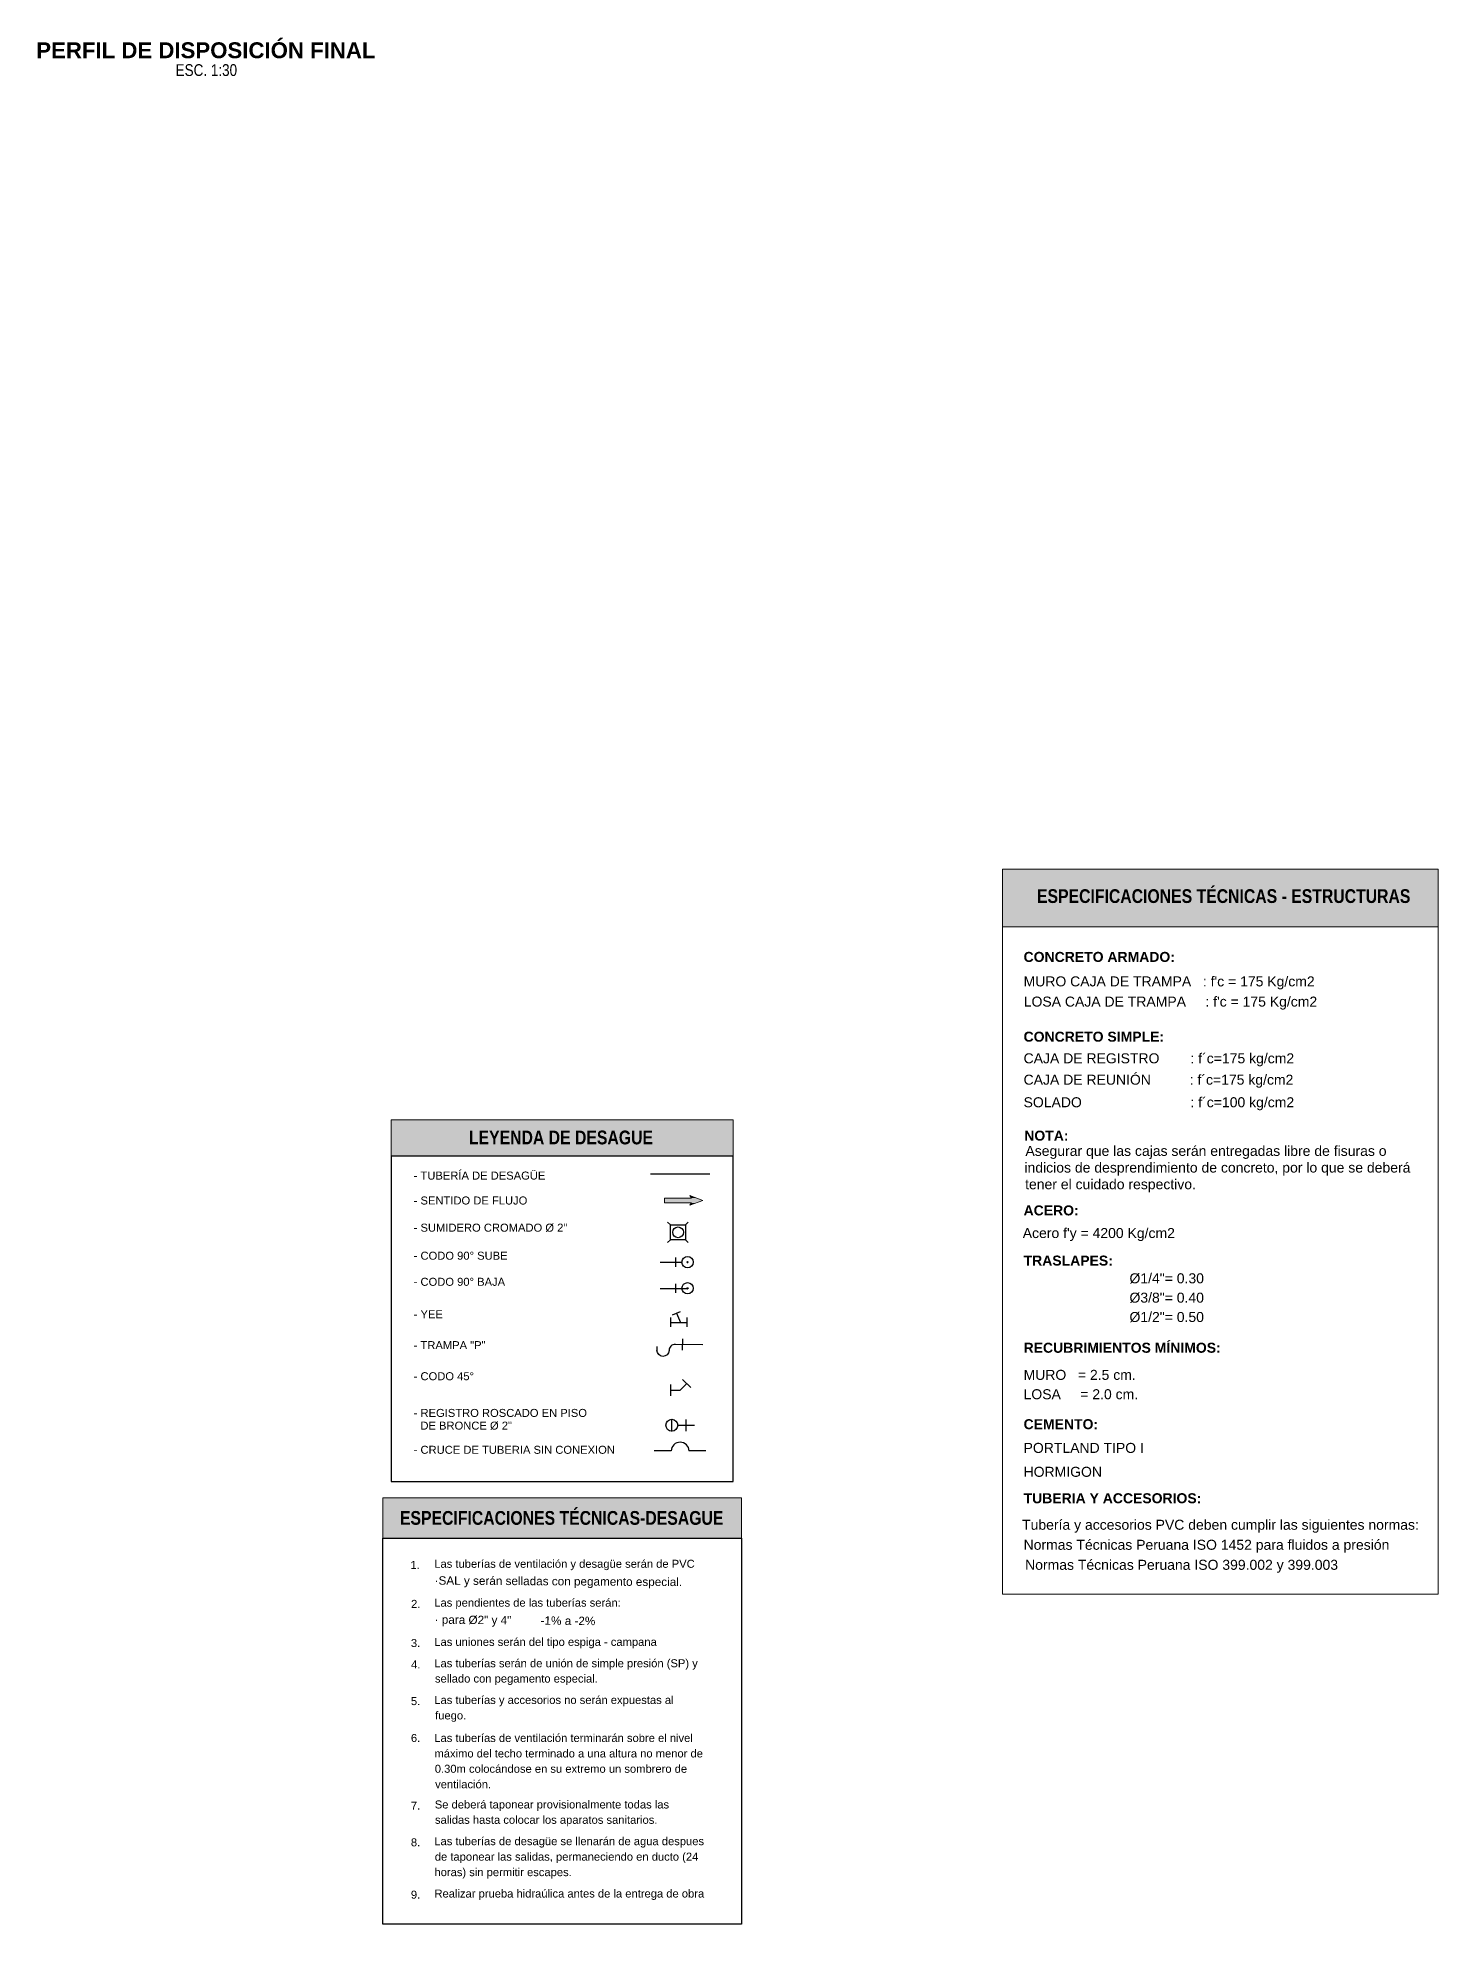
# Model space of a CAD drawing. Header units: metres. Extents: x 0 to 1843, y 1434 to 1492.
# Drawn here: x 1798.44 to 1807.25, y 1466.54 to 1478.41 of the extents above; entities that cross this region are included whole.
import ezdxf
from ezdxf.enums import TextEntityAlignment as Align

# ---------------------------------------------------------------- set-up
doc = ezdxf.new("R2010")
doc.units = ezdxf.units.M
doc.header["$LTSCALE"] = 0.005
doc.layers.add('-Textos', color=7, linetype='Continuous', lineweight=20)
for name, color, linetype in [('G-TEXTOS-TITULOS', 4, 'Continuous'), ('PDF_Solid Fills', 7, 'Continuous'), ('PDF_Text', 7, 'Continuous')]:
    doc.layers.add(name, color=color, linetype=linetype)
doc.layers.add('PDF_Geometry', color=9, linetype='Continuous', true_color=0x808080)
doc.styles.add('-Arial Narrow', font='ARIALN.TTF')
doc.styles.add('25-TITULO', font='arialbd.ttf', dxfattribs={"height": 0.1})
doc.styles.add('PDF Arial-BoldMT', font='arial.ttf')
doc.styles.add('PDF ArialMT', font='arial.ttf')
doc.styles.add('PDF SymbolMT', font='arial.ttf')

msp = doc.modelspace()

# ---------------------------------------------------------------- hatches: boundary and pattern name
at = {"layer": '-Textos'}
h = msp.add_hatch(color=144, dxfattribs=at)
h.dxf.hatch_style = 1
h.paths.add_polyline_path([(1807.25223, 1472.81607), (1807.25223, 1473.18039), (1804.5103, 1473.18039), (1804.5103, 1472.81607)])
h = msp.add_hatch(color=144, dxfattribs=at)
h.dxf.hatch_style = 1
h.paths.add_polyline_path([(1802.81578, 1471.37467), (1802.81578, 1471.60343), (1800.66481, 1471.60343), (1800.66481, 1471.37467)])
h = msp.add_hatch(color=144, dxfattribs=at)
h.dxf.hatch_style = 1
h.paths.add_polyline_path([(1802.8682, 1468.96952), (1802.8682, 1469.22369), (1800.61238, 1469.22369), (1800.61238, 1468.96952)])

# ---------------------------------------------------------------- linework, layer by layer
msp.add_lwpolyline([(1804.5103, 1473.18039), (1807.25223, 1473.18039), (1807.25223, 1468.61896), (1804.5103, 1468.61896)], close=True, dxfattribs=at)
msp.add_lwpolyline([(1807.25223, 1472.81607), (1804.5103, 1472.81607)], dxfattribs=at)
at = {"layer": 'PDF_Geometry', "color": 7, "lineweight": 9}
for p, q in [((1800.66481, 1471.60343), (1802.81578, 1471.60343)), ((1800.66481, 1471.37467), (1800.66481, 1471.60343)), ((1802.81578, 1471.60343), (1802.81578, 1471.37467)), ((1802.8682, 1469.22369), (1800.61238, 1469.22369)), ((1800.61238, 1469.22369), (1800.61238, 1468.96952)), ((1802.8682, 1468.96952), (1802.8682, 1469.22369))]:
    msp.add_line(p, q, dxfattribs=at)
at = {"layer": 'PDF_Geometry', "color": 7, "lineweight": 25}
for points in [[(1800.66481, 1471.37467), (1800.66481, 1469.32642), (1802.81578, 1469.32642), (1802.81578, 1471.37467)], [(1802.8682, 1466.54107), (1800.61238, 1466.54107), (1800.61238, 1468.96952), (1802.8682, 1468.96952)]]:
    msp.add_lwpolyline(points, close=True, dxfattribs=at)
at = {"layer": 'PDF_Geometry', "color": 202, "lineweight": 25, "true_color": 0xa500dd}
for points in [[(1802.66857, 1471.26135), (1802.29684, 1471.26135)], [(1802.42181, 1470.94151), (1802.40274, 1470.95845)], [(1802.53301, 1470.95845), (1802.51606, 1470.94151)], [(1802.42181, 1470.84725), (1802.40274, 1470.83031)], [(1802.53301, 1470.83031), (1802.51606, 1470.84725)], [(1802.45252, 1470.73605), (1802.45252, 1470.6778)], [(1802.35614, 1470.70639), (1802.49382, 1470.70639)], [(1802.35614, 1470.54118), (1802.52877, 1470.54224)], [(1802.45252, 1470.57083), (1802.45252, 1470.51364)], [(1802.42498, 1470.29971), (1802.42498, 1470.35796)], [(1802.43451, 1470.37491), (1802.48429, 1470.39715)], [(1802.45887, 1470.3855), (1802.48429, 1470.32831)], [(1802.52771, 1470.29971), (1802.52771, 1470.35796)], [(1802.42498, 1470.32831), (1802.52771, 1470.32831)], [(1802.33708, 1470.17686), (1802.33708, 1470.15144)], [(1802.49806, 1470.15356), (1802.50018, 1470.22452)], [(1802.42392, 1469.9015), (1802.48217, 1469.90256), (1802.52454, 1469.9428)], [(1802.42392, 1469.86655), (1802.42392, 1469.93645)], [(1802.49806, 1469.96928), (1802.54995, 1469.91845)], [(1802.42922, 1469.71828), (1802.42922, 1469.64203)], [(1802.57325, 1469.68015), (1802.46735, 1469.68015)], [(1802.5203, 1469.64415), (1802.5203, 1469.71616)], [(1802.64527, 1469.51918), (1802.5383, 1469.51918)]]:
    msp.add_lwpolyline(points, dxfattribs=at)
at = {"layer": 'PDF_Geometry', "color": 1, "lineweight": 5}
msp.add_lwpolyline([(1802.55313, 1471.08025), (1802.54466, 1471.06542), (1802.62621, 1471.09507), (1802.54466, 1471.12579), (1802.55313, 1471.1099), (1802.38474, 1471.1099), (1802.38474, 1471.08025)], close=True, dxfattribs=at)
at = {"layer": 'PDF_Geometry', "color": 202, "lineweight": 25, "true_color": 0xa500dd}
msp.add_lwpolyline([(1802.42181, 1470.84725), (1802.42181, 1470.94151), (1802.51606, 1470.94151), (1802.51606, 1470.84725)], close=True, dxfattribs=at)
at = {"layer": 'PDF_Geometry', "color": 202, "lineweight": 0, "true_color": 0xa500dd}
for points in [[(1802.52983, 1470.71063), (1802.52877, 1470.71063), (1802.52983, 1470.71063)], [(1802.53301, 1470.70639), (1802.5256, 1470.70639), (1802.53301, 1470.70639)], [(1802.52983, 1470.70322), (1802.52771, 1470.70322), (1802.52983, 1470.70322)], [(1802.53301, 1470.54224), (1802.5256, 1470.54224), (1802.53301, 1470.54224)], [(1802.53089, 1470.54542), (1802.52771, 1470.54542), (1802.53089, 1470.54542)], [(1802.52983, 1470.538), (1802.52771, 1470.538), (1802.52983, 1470.538)], [(1802.52983, 1470.54542), (1802.52877, 1470.54542), (1802.52983, 1470.54542)]]:
    msp.add_lwpolyline(points, dxfattribs=at)
at = {"layer": 'PDF_Geometry', "color": 202, "lineweight": 25, "true_color": 0xa500dd}
for points in [[(1802.62515, 1470.18639), (1802.45252, 1470.18957), (1802.44511, 1470.18957), (1802.43769, 1470.18745), (1802.43134, 1470.18427), (1802.42498, 1470.17898), (1802.42075, 1470.17262), (1802.41651, 1470.16627), (1802.41439, 1470.15885), (1802.41333, 1470.15144, -0.98640576), (1802.33708, 1470.1525)], [(1802.53935, 1469.51896, 0.97603834), (1802.42604, 1469.51918), (1802.31908, 1469.51918)]]:
    msp.add_lwpolyline(points, format="xyb", dxfattribs=at)
for centre, radius in [((1802.46954, 1470.89498), 0.03381), ((1802.5293, 1470.70692), 0.03548), ((1802.5293, 1470.70692), 0.00371), ((1802.5293, 1470.54277), 0.03548), ((1802.5293, 1470.54277), 0.00371), ((1802.43012, 1469.68106), 0.03722)]:
    msp.add_circle(centre, radius, dxfattribs=at)
at = {"layer": 'PDF_Solid Fills', "color": 1, "transparency": 33554559}
for points in [[(1802.58702, 1471.1099), (1802.38474, 1471.1099), (1802.62621, 1471.09507)], [(1802.38474, 1471.1099), (1802.62621, 1471.09507), (1802.38474, 1471.09507)], [(1802.62621, 1471.09507), (1802.38474, 1471.09507), (1802.58384, 1471.08025)], [(1802.38474, 1471.09507), (1802.58384, 1471.08025), (1802.38474, 1471.08025)], [(1802.54466, 1471.12579), (1802.58702, 1471.1099), (1802.55313, 1471.1099)], [(1802.55313, 1471.08025), (1802.58384, 1471.08025), (1802.54466, 1471.06542)]]:
    msp.add_solid(points, dxfattribs=at)
at = {"layer": 'PDF_Solid Fills', "color": 202, "true_color": 0xa500dd, "transparency": 33554559}
for points in [[(1802.52771, 1470.71063), (1802.53089, 1470.70957), (1802.52665, 1470.70957)], [(1802.52877, 1470.71063), (1802.52983, 1470.71063), (1802.52771, 1470.71063)], [(1802.53089, 1470.71063), (1802.53089, 1470.71063), (1802.52771, 1470.71063)], [(1802.53089, 1470.71063), (1802.52771, 1470.71063), (1802.52983, 1470.71063)], [(1802.53089, 1470.71063), (1802.52771, 1470.71063), (1802.53089, 1470.70957)], [(1802.52665, 1470.70957), (1802.53195, 1470.70851), (1802.5256, 1470.70851)], [(1802.53301, 1470.70851), (1802.53301, 1470.70851), (1802.5256, 1470.70851)], [(1802.53301, 1470.70851), (1802.5256, 1470.70851), (1802.53195, 1470.70851)], [(1802.53301, 1470.70851), (1802.5256, 1470.70851), (1802.53301, 1470.70745)], [(1802.5256, 1470.70851), (1802.53301, 1470.70745), (1802.5256, 1470.70745)], [(1802.53301, 1470.70745), (1802.5256, 1470.70745), (1802.53301, 1470.70639)], [(1802.5256, 1470.70745), (1802.53301, 1470.70639), (1802.5256, 1470.70639)], [(1802.5256, 1470.70639), (1802.53301, 1470.70639), (1802.53301, 1470.70639)], [(1802.53301, 1470.70639), (1802.5256, 1470.70639), (1802.53301, 1470.70534)], [(1802.5256, 1470.70639), (1802.53301, 1470.70534), (1802.5256, 1470.70534)], [(1802.53301, 1470.70534), (1802.5256, 1470.70534), (1802.53195, 1470.70428)], [(1802.5256, 1470.70534), (1802.53195, 1470.70428), (1802.5256, 1470.70428)], [(1802.53195, 1470.70428), (1802.5256, 1470.70428), (1802.52665, 1470.70428)], [(1802.5256, 1470.70428), (1802.53195, 1470.70428), (1802.53195, 1470.70428)], [(1802.53195, 1470.70957), (1802.53195, 1470.70957), (1802.52665, 1470.70957)], [(1802.53195, 1470.70957), (1802.52665, 1470.70957), (1802.53089, 1470.70957)], [(1802.53195, 1470.70957), (1802.52665, 1470.70957), (1802.53195, 1470.70851)], [(1802.53195, 1470.70428), (1802.52665, 1470.70428), (1802.53089, 1470.70322)], [(1802.52665, 1470.70428), (1802.53089, 1470.70322), (1802.52665, 1470.70322)], [(1802.53089, 1470.70322), (1802.52665, 1470.70322), (1802.52771, 1470.70322)], [(1802.52665, 1470.70322), (1802.53089, 1470.70322), (1802.53089, 1470.70322)], [(1802.52983, 1470.70322), (1802.52983, 1470.70322), (1802.52771, 1470.70322)], [(1802.52983, 1470.70322), (1802.52771, 1470.70322), (1802.53089, 1470.70322)], [(1802.52771, 1470.70322), (1802.52983, 1470.70322), (1802.52877, 1470.70322)], [(1802.53195, 1470.54436), (1802.52665, 1470.54436), (1802.5256, 1470.54436)], [(1802.53195, 1470.54436), (1802.5256, 1470.54436), (1802.53301, 1470.5433)], [(1802.5256, 1470.54436), (1802.53301, 1470.5433), (1802.5256, 1470.5433)], [(1802.53301, 1470.5433), (1802.5256, 1470.5433), (1802.53301, 1470.54224)], [(1802.5256, 1470.5433), (1802.53301, 1470.54224), (1802.5256, 1470.54224)], [(1802.5256, 1470.54224), (1802.53301, 1470.54224), (1802.53301, 1470.54224)], [(1802.53301, 1470.54224), (1802.5256, 1470.54224), (1802.53301, 1470.54118)], [(1802.5256, 1470.54224), (1802.53301, 1470.54118), (1802.5256, 1470.54118)], [(1802.53301, 1470.54118), (1802.5256, 1470.54118), (1802.53301, 1470.54012)], [(1802.5256, 1470.54118), (1802.53301, 1470.54012), (1802.5256, 1470.54012)], [(1802.53195, 1470.54012), (1802.53195, 1470.54012), (1802.5256, 1470.54012)], [(1802.53195, 1470.54012), (1802.5256, 1470.54012), (1802.53301, 1470.54012)], [(1802.53195, 1470.54012), (1802.5256, 1470.54012), (1802.53195, 1470.53906)], [(1802.5256, 1470.54012), (1802.53195, 1470.53906), (1802.52665, 1470.53906)], [(1802.52771, 1470.54542), (1802.53089, 1470.54542), (1802.52665, 1470.54542)], [(1802.53089, 1470.54542), (1802.52665, 1470.54542), (1802.53195, 1470.54436)], [(1802.52665, 1470.54542), (1802.53195, 1470.54436), (1802.52665, 1470.54436)], [(1802.52665, 1470.54436), (1802.53195, 1470.54436), (1802.53195, 1470.54436)], [(1802.53089, 1470.53906), (1802.53089, 1470.53906), (1802.52665, 1470.53906)], [(1802.53089, 1470.53906), (1802.52665, 1470.53906), (1802.53195, 1470.53906)], [(1802.53089, 1470.53906), (1802.52665, 1470.53906), (1802.53089, 1470.538)], [(1802.52665, 1470.53906), (1802.53089, 1470.538), (1802.52771, 1470.538)], [(1802.52877, 1470.54542), (1802.52983, 1470.54542), (1802.52771, 1470.54542)], [(1802.53089, 1470.54542), (1802.53089, 1470.54542), (1802.52771, 1470.54542)], [(1802.53089, 1470.54542), (1802.52771, 1470.54542), (1802.52983, 1470.54542)], [(1802.52983, 1470.538), (1802.52983, 1470.538), (1802.52771, 1470.538)], [(1802.52983, 1470.538), (1802.52771, 1470.538), (1802.53089, 1470.538)], [(1802.52771, 1470.538), (1802.52983, 1470.538), (1802.52877, 1470.538)]]:
    msp.add_solid(points, dxfattribs=at)

# ---------------------------------------------------------------- texts
at = {"layer": '-Textos', "style": '-Arial Narrow'}
msp.add_text('ESC. 1:30', height=0.074078, dxfattribs=at).set_placement((1799.502, 1478.20769), align=Align.MIDDLE_CENTER)
at = {"layer": '-Textos', "char_height": 0.086672, "width": 2.8674697, "attachment_point": 5, "style": '-Arial Narrow'}
for s, insert in [('\\pxqc;{\\fArial Narrow|b1|i0|c0|p34;ESPECIFICACIONES TÉCNICAS - ESTRUCTURAS}', (1805.90228, 1473.00974)), ('\\pxqc;{\\fArial Narrow|b1|i0|c0|p34;LEYENDA DE DESAGUE}', (1801.73293, 1471.49102)), ('\\pxqc;{\\fArial Narrow|b1|i0|c0|p34;ESPECIFICACIONES TÉCNICAS-DESAGUE}', (1801.73733, 1469.09723))]:
    msp.add_mtext(s, dxfattribs=dict(at, insert=insert))
at = {"layer": 'G-TEXTOS-TITULOS', "color": 219, "true_color": 0x642165, "style": '25-TITULO'}
msp.add_text('PERFIL DE DISPOSICIÓN FINAL', height=0.1, dxfattribs=at).set_placement((1799.4989, 1478.33239), align=Align.MIDDLE_CENTER)
at = {"layer": 'PDF_Text', "color": 18, "true_color": 0x000000, "attachment_point": 4, "style": 'PDF ArialMT'}
for s, insert, char_height in [('{\\fArial|b1|i0|c0|p34;CONCRETO ARMADO:}', (1804.64341, 1472.62729), 0.0629221), ("MURO CAJA DE TRAMPA   : f'c = 175 Kg/cm2", (1804.64341, 1472.46419), 0.0629221), ("LOSA CAJA DE TRAMPA     : f'c = 175 Kg/cm2", (1804.64446, 1472.33709), 0.0629221), ('{\\fArial|b1|i0|c0|p34;CONCRETO SIMPLE:}', (1804.64341, 1472.12527), 0.0629221), ('CAJA DE REGISTRO        : f´c=175 kg/cm2', (1804.64341, 1471.98017), 0.0629221), ('CAJA DE REUNIÓN          : f´c=175 kg/cm2', (1804.64341, 1471.84566), 0.0629221), ('SOLADO                            : f´c=100 kg/cm2', (1804.64341, 1471.70374), 0.0629236), ('{\\fArial|b1|i0|c0|p34;NOTA:}', (1804.64764, 1471.50251), 0.0629221), ('Asegurar que las cajas serán entregadas libre de fisuras o', (1804.65506, 1471.39766), 0.0629221), ('indicios de desprendimiento de concreto, por lo que se deberá', (1804.6487, 1471.29281), 0.0629221), ('tener el cuidado respectivo.', (1804.65294, 1471.18795), 0.0629221), ('{\\fArial|b1|i0|c0|p34;ACERO:}', (1804.64341, 1471.03226), 0.0629221), ("Acero f'y = 4200 Kg/cm2", (1804.63811, 1470.88081), 0.0629221), ('{\\fArial|b1|i0|c0|p34;TRASLAPES:}', (1804.64341, 1470.71665), 0.0629221), ('Ø1/4"= 0.30', (1805.30959, 1470.60438), 0.0629221), ('Ø3/8"= 0.40', (1805.30959, 1470.48258), 0.0629221), ('Ø1/2"= 0.50', (1805.30959, 1470.36078), 0.0629221), ('{\\fArial|b1|i0|c0|p34;RECUBRIMIENTOS MÍNIMOS:}', (1804.64341, 1470.16803), 0.0629221), ('MURO   = 2.5 cm.', (1804.64341, 1469.99751), 0.0629221), ('LOSA     = 2.0 cm.', (1804.64341, 1469.87571), 0.0629221), ('{\\fArial|b1|i0|c0|p34;CEMENTO:}', (1804.64341, 1469.68719), 0.0629221), ('PORTLAND TIPO I', (1804.64341, 1469.53785), 0.0629221), ('HORMIGON', (1804.64341, 1469.38746), 0.062922), ('{\\fArial|b1|i0|c0|p34;TUBERIA Y ACCESORIOS:}', (1804.64341, 1469.22118), 0.0629221), ('Tubería y accesorios PVC deben cumplir las siguientes normas:', (1804.63387, 1469.04536), 0.0629221), ('Normas Técnicas Peruana ISO 1452 para fluidos a presión', (1804.64341, 1468.91933), 0.0629221), ('Normas Técnicas Peruana ISO 399.002 y 399.003', (1804.65294, 1468.79329), 0.0629221)]:
    msp.add_mtext(s, dxfattribs=dict(at, insert=insert, char_height=char_height))
at = {"layer": 'PDF_Text', "attachment_point": 4, "style": 'PDF Arial-BoldMT'}
for s, insert, char_height in [('- TUBERÍA DE DESAGÜE', (1800.80623, 1471.25145), 0.0503543), ('- SENTIDO DE FLUJO', (1800.80623, 1471.0947), 0.0503543), ('- SUMIDERO CROMADO Ø 2"', (1800.80623, 1470.92312), 0.0503543), ('- CODO 90° SUBE', (1800.80623, 1470.74731), 0.0503543), ('- CODO 90° BAJA', (1800.80623, 1470.58315), 0.0503543), ('- YEE', (1800.80623, 1470.3798), 0.050354), ('- TRAMPA "P"', (1800.80623, 1470.18492), 0.0503543), ('- CODO 45°', (1800.80623, 1469.98899), 0.050354), ('- REGISTRO ROSCADO EN PISO', (1800.80623, 1469.7581), 0.0503543), ('DE BRONCE Ø 2"', (1800.8486, 1469.67761), 0.0503543), ('- CRUCE DE TUBERIA SIN CONEXION', (1800.80623, 1469.52615), 0.0503543), ('1.', (1800.78558, 1468.80172), 0.050355), ('Las tuberías de ventilación y desagüe serán de PVC', (1800.93598, 1468.80172), 0.050355), ('2.', (1800.78982, 1468.55706), 0.050355), ('Las pendientes de las tuberías serán:', (1800.93598, 1468.55706), 0.050355), ('3.', (1800.78876, 1468.31029), 0.050355), ('Las uniones serán del tipo espiga - campana', (1800.93598, 1468.31029), 0.050355), ('4.', (1800.78982, 1468.17578), 0.050355), ('Las tuberías serán de unión de simple presión (SP) y', (1800.93598, 1468.17578), 0.050355), ('sellado con pegamento especial.', (1800.94021, 1468.0794), 0.050355), ('Las tuberías y accesorios no serán expuestas al', (1800.93598, 1467.94489), 0.050355), ('5.', (1800.78876, 1467.94489), 0.050355), ('fuego.', (1800.94127, 1467.84746), 0.050355), ('6.', (1800.78876, 1467.71295), 0.050355), ('máximo del techo terminado a una altura no menor de', (1800.93704, 1467.61551), 0.050355), ('Las tuberías de ventilación terminarán sobre el nivel', (1800.93598, 1467.71295), 0.050355), ('0.30m colocándose en su extremo un sombrero de', (1800.93915, 1467.51913), 0.050355), ('ventilación.', (1800.94127, 1467.42169), 0.050355), ('7.', (1800.78876, 1467.28718), 0.050355), ('Se deberá taponear provisionalmente todas las', (1800.93915, 1467.28718), 0.050355), ('salidas hasta colocar los aparatos sanitarios.', (1800.94021, 1467.1908), 0.050355), ('8.', (1800.78876, 1467.0563), 0.050355), ('Las tuberías de desagüe se llenarán de agua despues', (1800.93598, 1467.0563), 0.050355), ('de taponear las salidas, permaneciendo en ducto (24', (1800.93915, 1466.95886), 0.050355), ('horas) sin permitir escapes.', (1800.93704, 1466.86142), 0.050355), ('9.', (1800.78876, 1466.72691), 0.050355), ('Realizar prueba hidraúlica antes de la entrega de obra', (1800.93704, 1466.72691), 0.050355)]:
    msp.add_mtext(s, dxfattribs=dict(at, insert=insert, char_height=char_height))
at = {"layer": 'PDF_Text', "char_height": 0.0527662, "attachment_point": 4, "style": 'PDF SymbolMT'}
for s, insert, rotation in [('·SAL y serán selladas con pegamento especial.', (1800.93809, 1468.69656), 359.647271), ('· para Ø2" y 4"         -1% a -2%', (1800.93809, 1468.45084), 359.454264)]:
    msp.add_mtext(s, dxfattribs=dict(at, insert=insert, rotation=rotation))

doc.saveas('drawing.dxf')
